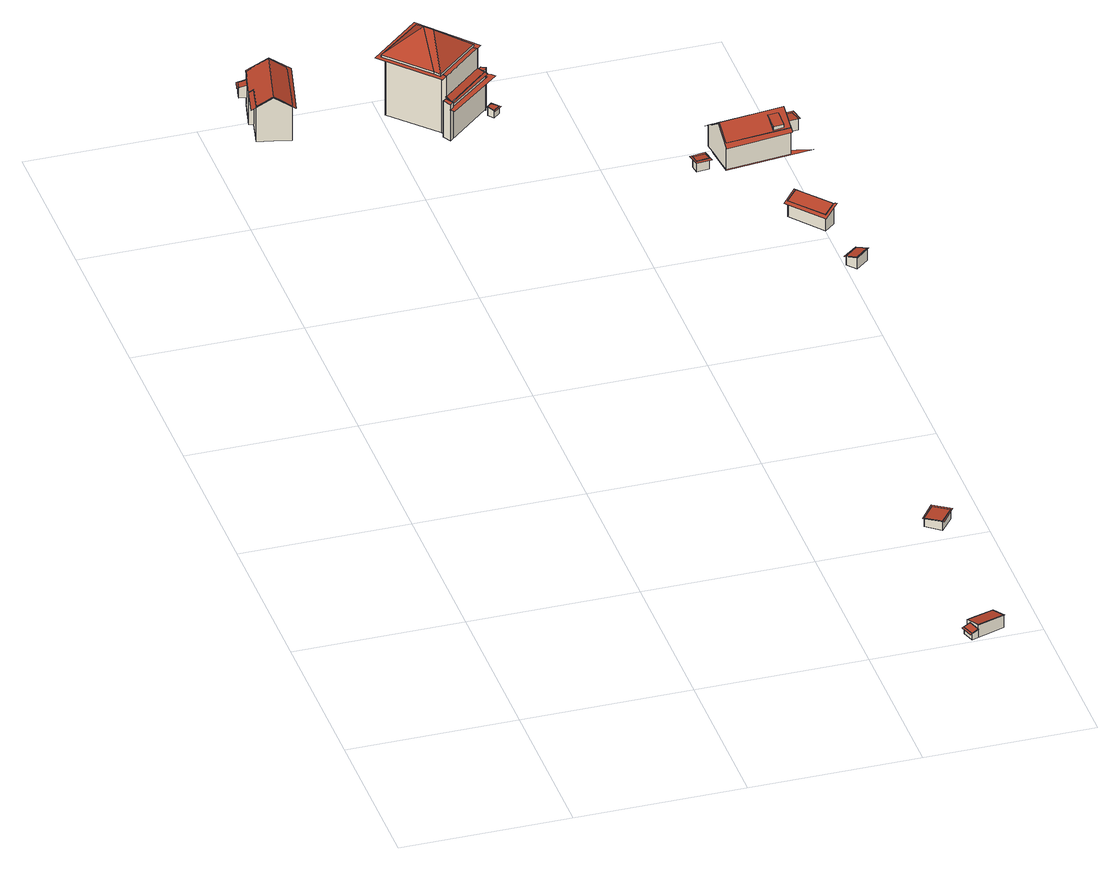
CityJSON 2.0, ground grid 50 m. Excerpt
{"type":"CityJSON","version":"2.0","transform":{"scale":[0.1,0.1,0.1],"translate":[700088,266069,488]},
"CityObjects":{
"building1":{"type":"Building","geometry":[{"type":"MultiSurface","lod":"3","boundaries":[[[0,1,2,3,4,5]],[[5,4,6,7]],[[0,5,7,8]],[[2,0,8,9]],[[4,2,9,6]],[[9,8,7,6]],[[1,0,10,11,12,4,3,2]]],"semantics":{"surfaces":[{"type":"RoofSurface","Flaeche":6.28,"Neigung":16.39,"Ausrichtung":-77.14},{"type":"WallSurface"},{"type":"GroundSurface"},{"type":"RoofSurface","Flaeche":1.97,"Neigung":16.39,"Ausrichtung":-77.14}],"values":[0,1,1,1,1,2,3]}}]},
"building2":{"type":"Building","geometry":[{"type":"MultiSurface","lod":"3","boundaries":[[[13,14,15,16,17,18,19,20]],[[21,22,23,24,25,13,20,26,27,28,29,30,31,32,33,34,35,36]],[[22,36,37,38]],[[39,40,41,15,14,13,23,22,38,42]],[[43,18,17,15,41,44]],[[45,29,20,18,43,46]],[[30,29,45,47]],[[31,30,47,48]],[[49,50,34,33,32,31,48,51]],[[36,34,50,37]],[[43,44,41,40,39,42,38,37,50,49,51,48,47,45,46]],[[52,53,54,13,25,24,23,22,21,36,35,34]],[[55,56,32,31,30,29,28,27,26,20,57]],[[58,59,57,20,19,18,17,16,15,14,13,54]]],"semantics":{"surfaces":[{"type":"RoofSurface","Flaeche":112.06,"Neigung":31.3,"Ausrichtung":102.86},{"type":"RoofSurface","Flaeche":123.14,"Neigung":31.18,"Ausrichtung":-77.14},{"type":"WallSurface"},{"type":"GroundSurface"},{"type":"RoofSurface","Flaeche":16.96,"Neigung":31.18,"Ausrichtung":-77.14},{"type":"RoofSurface","Flaeche":2.38,"Neigung":31.18,"Ausrichtung":-77.14},{"type":"RoofSurface","Flaeche":29.93,"Neigung":31.3,"Ausrichtung":102.86}],"values":[0,1,2,2,2,2,2,2,2,2,3,4,5,6]}}]},
"building3":{"type":"Building","geometry":[{"type":"Solid","lod":"3","boundaries":[[[[60,61,62,63]],[[63,62,64,65]],[[60,63,65,66]],[[61,60,66,67]],[[62,61,67,64]],[[67,66,65,64]]]],"semantics":{"surfaces":[{"type":"RoofSurface","Flaeche":3.36,"Neigung":0},{"type":"WallSurface"},{"type":"GroundSurface"}],"values":[[0,1,1,1,1,2]]}}]},
"building4":{"type":"Building","children":["building4-1"],"geometry":[{"type":"MultiSurface","lod":"3","boundaries":[[[68,69,70,71,72,73,74,75,76,77]],[[76,75,78,79]],[[77,76,79,80]],[[69,77,80,81]],[[71,69,81,82]],[[72,71,82,83]],[[73,72,83,84]],[[75,73,84,78]],[[84,83,82,81,80,79,78]],[[85,86,87,88,89,90,75,74,73,72,71,70,69,68,77]]],"semantics":{"surfaces":[{"type":"RoofSurface","Flaeche":298.94,"Neigung":0},{"type":"WallSurface"},{"type":"GroundSurface"},{"type":"RoofSurface","Flaeche":129.34,"Neigung":0}],"values":[0,1,1,1,1,1,1,1,2,3]}}]},
"building4-1":{"type":"BuildingInstallation","parents":["building4"],"geometry":[{"type":"MultiSurface","lod":"3","boundaries":[[[91,92,93,94]],[[92,95,93]],[[91,94,96]],[[92,91,96,97]],[[92,97,95]],[[94,93,98,99]],[[96,94,99,100]],[[97,96,100,101]],[[95,97,101,102]],[[93,95,102,98]]],"semantics":{"surfaces":[{"type":"RoofSurface","Flaeche":28.8,"Neigung":40.73,"Ausrichtung":-130.93},{"type":"RoofSurface","Flaeche":94.4,"Neigung":39.69,"Ausrichtung":-133.04},{"type":"RoofSurface","Flaeche":90.92,"Neigung":43.05,"Ausrichtung":138.9},{"type":"RoofSurface","Flaeche":122.69,"Neigung":39.65,"Ausrichtung":49.06},{"type":"RoofSurface","Flaeche":95.15,"Neigung":42.5,"Ausrichtung":-40.43},{"type":"WallSurface"}],"values":[0,1,2,3,4,5,5,5,5,5]}}]},
"building5":{"type":"Building","geometry":[{"type":"MultiSurface","lod":"3","boundaries":[[[103,104,105,106]],[[107,108,104,103,109]],[[106,105,110]],[[111,112,110,105,104,107,113,114]],[[106,110,112,115]],[[103,106,115,116]],[[109,103,116,117]],[[107,109,117,113]],[[113,117,116,115,112,111,114]],[[110,105,118]],[[118,105,104]],[[109,103,119,120,118,104,108,107]]],"semantics":{"surfaces":[{"type":"RoofSurface","Flaeche":0.276,"Neigung":22.74,"Ausrichtung":142.91},{"type":"RoofSurface","Flaeche":36.28,"Neigung":22.47,"Ausrichtung":140.09},{"type":"RoofSurface","Flaeche":0.00384,"Neigung":22.98,"Ausrichtung":127.39},{"type":"WallSurface"},{"type":"GroundSurface"},{"type":"RoofSurface","Flaeche":0.024,"Neigung":22.98,"Ausrichtung":127.39},{"type":"RoofSurface","Flaeche":0.115,"Neigung":22.74,"Ausrichtung":142.9},{"type":"RoofSurface","Flaeche":16.23,"Neigung":22.47,"Ausrichtung":140.1}],"values":[0,1,2,3,3,3,3,3,4,5,6,7]}}]},
"building6":{"type":"Building","geometry":[{"type":"MultiSurface","lod":"3","boundaries":[[[121,122,123,124,125]],[[124,123,126,127]],[[125,124,127,128]],[[121,125,128,129]],[[123,121,129,126]],[[129,128,127,126]],[[130,131,132,124,123,122,121,125]]],"semantics":{"surfaces":[{"type":"RoofSurface","Flaeche":8.26,"Neigung":16.85,"Ausrichtung":-106.72},{"type":"WallSurface"},{"type":"GroundSurface"},{"type":"RoofSurface","Flaeche":2.77,"Neigung":16.85,"Ausrichtung":-106.72}],"values":[0,1,1,1,1,2,3]}}]},
"building7":{"type":"Building","geometry":[{"type":"MultiSurface","lod":"3","boundaries":[[[133,134,135]],[[135,134,136,116]],[[133,135,116,115]],[[134,133,115,136]],[[115,116,136]],[[133,137,138,139,140,141,142,143,144,145,146,134]]],"semantics":{"surfaces":[{"type":"RoofSurface","Flaeche":0.112,"Neigung":0},{"type":"WallSurface"},{"type":"GroundSurface"},{"type":"RoofSurface","Flaeche":32.27,"Neigung":0}],"values":[0,1,1,1,2,3]}}]},
"building8":{"type":"Building","geometry":[{"type":"MultiSurface","lod":"3","boundaries":[[[147,148,149,150,151,152,153,154,155]],[[156,150,149,148,157,158]],[[159,154,152,150,156,160]],[[155,154,159,161]],[[157,148,147,155,161,162]],[[156,158,157,162,161,159,160]],[[163,164,165,155,154,153,152,151,150,149]]],"semantics":{"surfaces":[{"type":"RoofSurface","Flaeche":47.15,"Neigung":14.19,"Ausrichtung":-16.59},{"type":"WallSurface"},{"type":"GroundSurface"},{"type":"RoofSurface","Flaeche":3.31,"Neigung":14.18,"Ausrichtung":-16.9}],"values":[0,1,1,1,1,2,3]}}]},
"building9":{"type":"Building","geometry":[{"type":"Solid","lod":"3","boundaries":[[[[166,167,168,169,170]],[[170,169,171,172]],[[173,167,166,170,172,174]],[[168,167,173,175]],[[169,168,175,171]],[[175,173,174,172,171]]]],"semantics":{"surfaces":[{"type":"RoofSurface","Flaeche":2.63,"Neigung":0},{"type":"WallSurface"},{"type":"GroundSurface"}],"values":[[0,1,1,1,1,2]]}}]},
"building10":{"type":"Building","geometry":[{"type":"MultiSurface","lod":"3","boundaries":[[[176,177,178]],[[179,180,181,182,177,176]],[[178,177,181,183,184,185]],[[176,178,185,186]],[[179,176,186,187]],[[181,179,187,183]],[[183,187,186,185,184]],[[188,176,189]],[[178,177,190]],[[188,191,181,180,179,176]],[[182,181,190,177]]],"semantics":{"surfaces":[{"type":"RoofSurface","Flaeche":0.0302,"Neigung":0},{"type":"RoofSurface","Flaeche":4.68,"Neigung":15.52,"Ausrichtung":139.92},{"type":"WallSurface"},{"type":"GroundSurface"},{"type":"RoofSurface","Flaeche":0.166,"Neigung":15.58,"Ausrichtung":149.87},{"type":"RoofSurface","Flaeche":0.00376,"Neigung":0},{"type":"RoofSurface","Flaeche":1.47,"Neigung":15.52,"Ausrichtung":139.93},{"type":"RoofSurface","Flaeche":0.219,"Neigung":15.3,"Ausrichtung":141.01}],"values":[0,1,2,2,2,2,3,4,5,6,7]}}]},
"building11":{"type":"Building","geometry":[{"type":"MultiSurface","lod":"3","boundaries":[[[192,193,194,195]],[[192,195,196,197]],[[193,192,197,198]],[[194,193,198,199]],[[195,194,199,196]],[[199,198,197,196]],[[200,201,202,203],[192,195,194,193]]],"semantics":{"surfaces":[{"type":"RoofSurface","Flaeche":33.35,"Neigung":3.51,"Ausrichtung":-52.6},{"type":"WallSurface"},{"type":"GroundSurface"},{"type":"RoofSurface","Flaeche":10.32,"Neigung":3.51,"Ausrichtung":-52.6}],"values":[0,1,1,1,1,2,3]}}]},
"building12":{"type":"Building","geometry":[{"type":"MultiSurface","lod":"3","boundaries":[[[204,205,206,207,208,209]],[[207,205,210,211]],[[208,207,211,212]],[[209,208,212,213]],[[205,209,213,210]],[[213,212,211,210]],[[214,215,216,217],[209,208,207,206,205,204]]],"semantics":{"surfaces":[{"type":"RoofSurface","Flaeche":9.96,"Neigung":4.33,"Ausrichtung":-7.27},{"type":"WallSurface"},{"type":"GroundSurface"},{"type":"RoofSurface","Flaeche":10.35,"Neigung":4.33,"Ausrichtung":-7.27}],"values":[0,1,1,1,1,2,3]}}]},
"building13":{"type":"Building","geometry":[{"type":"MultiSurface","lod":"3","boundaries":[[[218,219,220,221,222,223,224,225,226]],[[227,228,220,219,218,226,229,230]],[[221,220,228,231]],[[225,221,231,232]],[[226,225,232,229]],[[229,232,231,228,227,230]],[[233,234,235,236,237,238,239,226,225,224,223,222,221,220,219]]],"semantics":{"surfaces":[{"type":"RoofSurface","Flaeche":51.34,"Neigung":20.11,"Ausrichtung":-129.67},{"type":"WallSurface"},{"type":"GroundSurface"},{"type":"RoofSurface","Flaeche":23.47,"Neigung":20.1,"Ausrichtung":-129.65}],"values":[0,1,1,1,1,2,3]}}]},
"building14":{"type":"Building","geometry":[{"type":"MultiSurface","lod":"3","boundaries":[[[240,241,242,243,244,245]],[[244,243,246,247]],[[240,244,247,248]],[[241,240,248,249]],[[243,241,249,246]],[[249,248,247,246]],[[250,251,252,253],[241,240,245,244,243,242]]],"semantics":{"surfaces":[{"type":"RoofSurface","Flaeche":18.69,"Neigung":15.9,"Ausrichtung":-39.66},{"type":"WallSurface"},{"type":"GroundSurface"},{"type":"RoofSurface","Flaeche":6.98,"Neigung":15.9,"Ausrichtung":-39.66}],"values":[0,1,1,1,1,2,3]}}]},
"building15":{"type":"Building","children":["building15-1"],"geometry":[{"type":"MultiSurface","lod":"3","boundaries":[[[254,255,256,257,258,259,260,261,262,263,264,265,266]],[[267,268,269,270,271,272]],[[273,274,266,265,275,270,269]],[[276,277,278,279,280,281,282,283,274,273]],[[274,283,284,255,254,266]],[[280,279,278,285,286,287]],[[288,256,283,280,287,289]],[[258,256,288,290]],[[262,258,290,291]],[[292,293,294,272,270,265,263,262,291,295]],[[268,272,294,296]],[[269,268,296,297]],[[298,299,277,276,273,269,297,300]],[[278,277,299,285]],[[289,287,286,285,299,298,300,297,296,294,293,292,295,291,290,288]],[[301,269,268,267,272,271,270,302,303,304]],[[305,306,307,265,264,263,262,261,260,259,258,257,256,255,308]],[[302,270,275,265,307]],[[279,278,309,310,283,282,281,280]],[[310,308,309]],[[274,254,266]],[[311,312,313]]],"semantics":{"surfaces":[{"type":"RoofSurface","Flaeche":59.69,"Neigung":34.52,"Ausrichtung":-7.03},{"type":"RoofSurface","Flaeche":120.83,"Neigung":37.92,"Ausrichtung":172.97},{"type":"RoofSurface","Flaeche":68.18,"Neigung":44.3,"Ausrichtung":-7.03},{"type":"RoofSurface","Flaeche":37.45,"Neigung":33.21,"Ausrichtung":-7.05},{"type":"WallSurface"},{"type":"GroundSurface"},{"type":"RoofSurface","Flaeche":31.66,"Neigung":37.92,"Ausrichtung":172.97},{"type":"RoofSurface","Flaeche":17.21,"Neigung":34.51,"Ausrichtung":-7.03},{"type":"RoofSurface","Flaeche":0.833,"Neigung":44.3,"Ausrichtung":-7.03},{"type":"RoofSurface","Flaeche":2.38,"Neigung":33.21,"Ausrichtung":-7.03},{"type":"RoofSurface","Flaeche":0.127,"Neigung":90,"Ausrichtung":-7.05},{"type":"RoofSurface","Flaeche":0.427,"Neigung":90,"Ausrichtung":82.98},{"type":"RoofSurface"}],"values":[0,1,2,3,4,4,4,4,4,4,4,4,4,4,5,6,7,8,9,10,11,12]}}]},
"building15-1":{"type":"BuildingInstallation","parents":["building15"],"geometry":[{"type":"MultiSurface","lod":"3","boundaries":[[[314,315,316,317]],[[316,318,317]],[[314,317,318,319]],[[314,319,315]]],"semantics":{"surfaces":[{"type":"RoofSurface","Flaeche":13.83,"Neigung":26.11,"Ausrichtung":172.96},{"type":"WallSurface"}],"values":[0,1,1,1]}}]},
"building16":{"type":"Building","geometry":[{"type":"MultiSurface","lod":"3","boundaries":[[[320,321,322,323,324,325,326,327,328]],[[320,328,329,330]],[[321,320,330,331]],[[322,321,331,332]],[[324,322,332,333]],[[327,324,333,334]],[[328,327,334,329]],[[329,334,333,332,331,330]],[[335,336,337,338,320,328,327,326,325,324,323,322]]],"semantics":{"surfaces":[{"type":"RoofSurface","Flaeche":56.49,"Neigung":5.39,"Ausrichtung":-6.55},{"type":"WallSurface"},{"type":"GroundSurface"},{"type":"RoofSurface","Flaeche":13.76,"Neigung":5.46,"Ausrichtung":-6.53}],"values":[0,1,1,1,1,1,1,2,3]}}]}
},
"vertices":[
[50,2708,356],[48,2708,355],[28,2713,349],[23,2692,349],[22,2687,349],[44,2682,356],[22,2687,316],[44,2682,316],[50,2708,316],[28,2713,316],[50,2710,356],[24,2716,348],[17,2688,348],
[69,2513,422],[86,2509,411],[119,2501,391],[126,2530,391],[128,2542,391],[160,2685,391],[112,2697,421],[111,2697,422],[36,2584,392],[22,2524,393],[43,2519,405],[66,2514,420],[67,2514,420],[110,2697,421],[106,2698,419],[70,2707,397],[63,2708,392],[62,2705,392],[50,2708,384],[44,2682,384],[44,2681,384],[27,2609,384],[29,2608,385],[40,2606,392],[40,2606,277],[22,2524,277],[69,2513,277],[86,2509,277],[119,2501,277],[43,2519,277],[160,2685,277],[128,2542,277],[63,2708,277],[111,2697,277],[62,2705,277],[50,2708,277],[44,2681,277],[27,2609,277],[44,2682,277],[27,2606,384],[8,2522,384],[68,2508,422],[51,2714,384],[50,2710,384],[112,2700,422],[128,2495,384],[172,2686,384],
[515,2315,436],[524,2323,436],[510,2346,436],[500,2338,436],[510,2346,317],[500,2338,317],[515,2315,317],[524,2323,317],
[631,2456,508],[616,2467,508],[507,2593,508],[504,2596,508],[383,2494,508],[503,2366,508],[510,2355,508],[513,2349,508],[633,2454,508],[634,2454,508],[513,2349,313],[633,2454,313],[634,2454,313],[616,2467,313],[504,2596,313],[383,2494,313],[503,2366,313],[646,2465,508],[506,2626,508],[353,2492,508],[498,2336,508],[500,2338,508],[510,2346,508],
[511,2468,586],[491,2491,586],[484,2370,514],[498,2354,514],[370,2492,514],[627,2467,514],[505,2607,514],[484,2370,508],[498,2354,508],[627,2467,508],[505,2607,508],[370,2492,508],
[633,2454,444],[650,2441,435],[651,2443,435],[650,2444,436],[524,2330,434],[550,2353,434],[513,2349,442],[652,2443,435],[651,2443,310],[652,2443,310],[524,2330,310],[650,2441,310],[650,2444,310],[633,2454,310],[513,2349,310],[658,2435,431],[510,2346,442],[524,2323,431],
[1286,46,27],[1295,16,27],[1298,9,27],[1317,15,33],[1305,52,33],[1298,9,5],[1317,15,5],[1305,52,5],[1286,46,5],[1281,45,25],[1293,6,25],[1317,13,33],
[650,2444,421],[634,2454,421],[633,2454,421],[634,2454,310],[652,2443,421],[658,2435,421],[524,2323,421],[515,2315,421],[512,2313,421],[522,2301,421],[680,2434,421],[671,2445,421],[656,2451,421],[654,2445,421],
[1330,76,34],[1301,67,34],[1305,52,38],[1317,15,48],[1318,15,48],[1350,25,48],[1396,40,48],[1397,40,48],[1381,91,34],[1317,15,6],[1301,67,6],[1305,52,6],[1397,40,6],[1350,25,6],[1381,91,6],[1330,76,6],[1317,13,49],[1400,38,49],[1383,92,34],
[656,2451,437],[660,2458,437],[646,2465,437],[634,2454,437],[654,2445,437],[634,2454,306],[654,2445,306],[660,2458,306],[656,2451,306],[646,2465,306],
[647,2402,348],[660,2412,348],[659,2412,348],[661,2386,342],[662,2386,342],[681,2403,342],[661,2412,347],[681,2403,318],[660,2412,318],[659,2412,318],[647,2402,318],[661,2386,318],[662,2382,341],[646,2401,348],[661,2414,348],[686,2401,341],
[1361,488,75],[1398,536,75],[1355,570,72],[1318,522,72],[1318,522,44],[1361,488,44],[1398,536,44],[1355,570,44],[1355,576,72],[1313,521,72],[1363,483,75],[1405,538,75],
[1145,2113,270],[1148,2087,272],[1176,2090,272],[1185,2091,272],[1182,2118,269],[1145,2114,269],[1148,2087,235],[1185,2091,235],[1182,2118,235],[1145,2114,235],[1190,2080,272],[1184,2124,269],[1138,2118,269],[1144,2075,272],
[1400,1809,284],[1379,1835,284],[1361,1857,284],[1331,1833,270],[1333,1830,270],[1338,1823,270],[1405,1744,270],[1410,1737,270],[1440,1762,284],[1379,1835,216],[1361,1857,216],[1440,1762,216],[1400,1809,216],[1331,1833,216],[1410,1737,216],[1358,1860,284],[1319,1828,265],[1406,1722,265],[1441,1751,282],[1448,1757,285],[1444,1762,285],[1441,1760,284],
[1484,1593,237],[1461,1620,227],[1459,1619,227],[1422,1587,227],[1445,1560,237],[1447,1562,237],[1422,1587,197],[1445,1560,197],[1484,1593,197],[1461,1620,197],[1445,1554,238],[1488,1590,238],[1460,1623,226],[1417,1587,226],
[1310,2185,321],[1308,2198,312],[1301,2197,312],[1299,2216,298],[1298,2227,291],[1257,2222,291],[1238,2220,291],[1234,2220,291],[1221,2218,291],[1225,2188,311],[1228,2158,332],[1228,2157,333],[1312,2168,333],[1400,2112,309],[1426,2115,309],[1421,2165,348],[1230,2142,348],[1230,2140,347],[1235,2094,310],[1417,2198,316],[1310,2185,316],[1230,2142,347],[1415,2220,301],[1414,2228,296],[1318,2217,296],[1319,2209,301],[1320,2199,307],[1315,2198,307],[1311,2198,307],[1308,2198,307],[1308,2198,309],[1318,2217,222],[1319,2209,222],[1320,2199,222],[1301,2197,222],[1308,2198,222],[1298,2227,222],[1221,2218,222],[1228,2157,222],[1230,2142,222],[1235,2094,222],[1225,2188,222],[1426,2115,222],[1421,2165,222],[1415,2220,222],[1414,2228,222],[1417,2198,222],[1427,2107,303],[1226,2141,348],[1232,2080,300],[1427,2104,300],[1303,2239,283],[1216,2228,283],[1224,2157,333],[1306,2215,300],[1313,2216,296],[1306,2215,296],[1235,2094,219],[1225,2188,219],[1493,2122,219],
[1406,2116,323],[1401,2155,342],[1369,2151,342],[1374,2112,323],[1374,2112,312],[1406,2116,312],
[1414,2228,254],[1415,2220,255],[1481,2226,255],[1481,2227,255],[1477,2266,251],[1471,2265,251],[1324,2249,251],[1314,2248,251],[1318,2217,254],[1318,2217,218],[1414,2228,218],[1415,2220,218],[1481,2226,218],[1477,2266,218],[1314,2248,218],[1487,2227,255],[1482,2273,251],[1309,2253,251],[1313,2216,254]
]}
